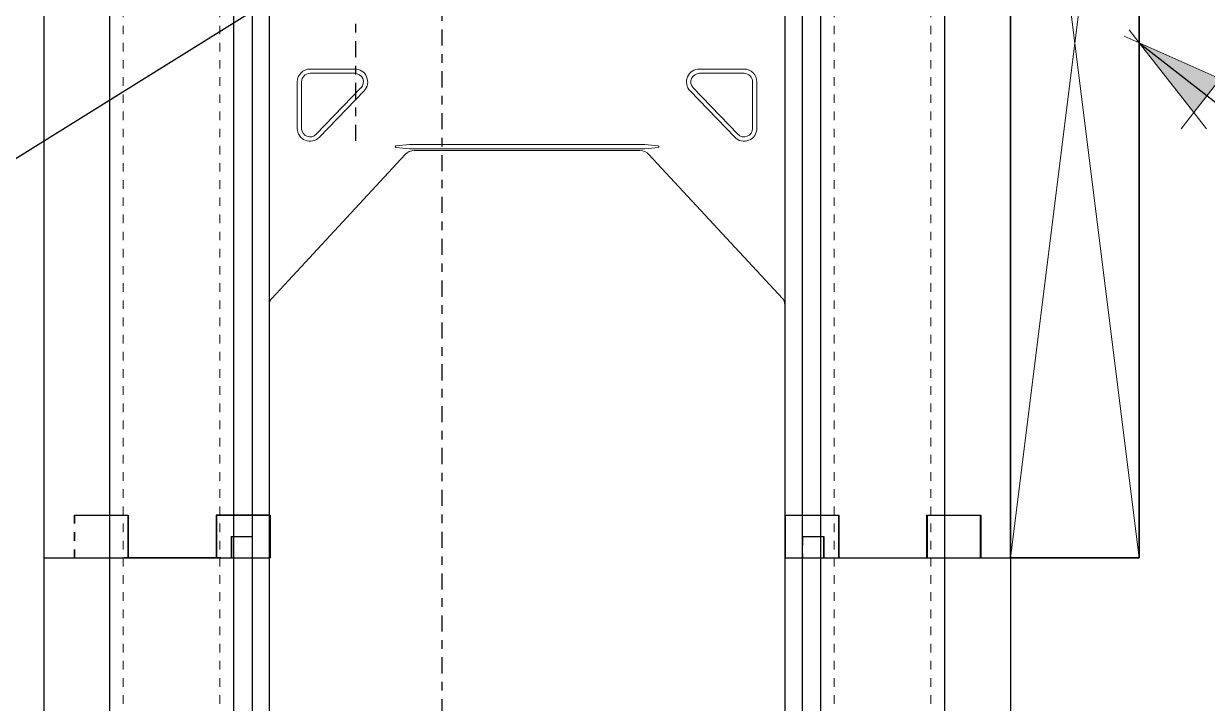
# Model space of a CAD drawing. Header units: inches. Extents: x -97.9 to -4.6, y 287.7 to 374.8.
# Drawn here: x -75.04 to -61.26, y 334.97 to 342.89 of the extents above; entities that cross this region are included whole.
import ezdxf

# ---------------------------------------------------------------- set-up
doc = ezdxf.new("R2010")
doc.units = ezdxf.units.IN
doc.header["$MEASUREMENT"] = 0
for name, pattern in [('CENTER', [2, 1.25, -0.25, 0.25, -0.25]), ('DASHED2', [0.375, 0.25, -0.125]), ('HIDDEN', [0.375, 0.25, -0.125])]:
    doc.linetypes.add(name, pattern=pattern)
for name, color, linetype, lineweight in [('A2 Hatch', 8, 'Continuous', 9), ('A4 medium', 7, 'Continuous', 35), ('DETAILS', 7, 'Continuous', 13), ('DIM', 3, 'Continuous', 13), ('REBAR', 2, 'CENTER', 30)]:
    doc.layers.add(name, color=color, linetype=linetype, lineweight=lineweight)
doc.styles.add('ARCTEXT', font='arctext.shx', dxfattribs={"width": 0.85})
doc.dimstyles.new('ARCTEXT1-4', dxfattribs={"dimtxt": 4, "dimasz": 2, "dimexe": 2, "dimexo": 2, "dimgap": 2, "dimtad": 1, "dimdec": 4, "dimzin": 3, "dimdsep": 46, "dimlunit": 4, "dimtxsty": 'ARCTEXT', "dimblk": 'ARCHTICK', "dimcen": 2, "dimaunit": 1, "dimadec": 0, "dimazin": 0, "dimtfac": 1, "dimtdec": 4, "dimtmove": 2, "dimatfit": 3, "dimldrblk": 'arrow', "dimfxl": 0, "dimtolj": 1, "dimtzin": 0, "dimarcsym": 0})

# ---------------------------------------------------------------- blocks, each defined once
blk = doc.blocks.new('_ArchTick')
at = {"color": 0, "linetype": 'ByBlock', "const_width": 0.15}
blk.add_lwpolyline([(-0.5, -0.5), (0.5, 0.5)], dxfattribs=at)
blk = doc.blocks.new('arrow')
at = {"layer": 'DIM'}
blk.add_hatch(color=253, dxfattribs=at).paths.add_polyline_path([(-2, 0.5), (-2, -0.5), (0, 0)])
at = {"layer": 'DIM', "lineweight": 9}
for points in [[(-2, 0.983), (-2, 0.5), (-2.469, 0.617)], [(0.374, 0.094), (0, 0)], [(0.374, -0.094), (0, 0)], [(-2, -0.983), (-2, -0.5), (-2.469, -0.617)]]:
    blk.add_lwpolyline(points, dxfattribs=at)
at = {"layer": 'DIM', "lineweight": 15}
blk.add_lwpolyline([(0, 0), (-2, -0.5), (-2, 0.5), (0, 0)], dxfattribs=at)

msp = doc.modelspace()

# ---------------------------------------------------------------- linework, layer by layer
at = {"color": 1}
for p, q in [((-72.18, 349.167), (-72.18, 336.667)), ((-72.38, 348.917), (-72.38, 336.667)), ((-74.805, 348.667), (-74.805, 336.667)), ((-74.04, 348.667), (-74.04, 336.667)), ((-72.595, 348.667), (-72.595, 336.667)), ((-66.18, 348.667), (-66.18, 336.667)), ((-65.98, 348.667), (-65.98, 336.667)), ((-65.765, 348.667), (-65.765, 336.667)), ((-64.32, 348.667), (-64.32, 336.667)), ((-63.555, 348.667), (-63.555, 316.763)), ((-74.45, 337.167), (-73.825, 337.167)), ((-74.45, 337.167), (-73.825, 337.167)), ((-74.446, 337.167), (-73.821, 337.167)), ((-73.825, 337.167), (-73.825, 336.667)), ((-73.825, 337.167), (-73.825, 336.667)), ((-73.821, 337.167), (-73.821, 336.667)), ((-72.8, 337.167), (-72.8, 336.667)), ((-72.8, 337.167), (-72.175, 337.167)), ((-72.8, 337.167), (-72.8, 336.667)), ((-72.175, 337.167), (-72.8, 337.167)), ((-72.796, 337.167), (-72.796, 336.667)), ((-72.796, 337.167), (-72.171, 337.167)), ((-72.18, 337.167), (-72.18, 324.667)), ((-72.175, 337.167), (-72.175, 336.667)), ((-72.175, 337.167), (-72.175, 336.667)), ((-72.171, 337.167), (-72.171, 336.667)), ((-66.18, 337.167), (-66.18, 336.667)), ((-66.18, 337.167), (-66.18, 336.667)), ((-66.18, 337.167), (-66.18, 324.667)), ((-66.18, 337.167), (-65.555, 337.167)), ((-66.175, 337.167), (-66.175, 336.667)), ((-66.175, 337.167), (-65.55, 337.167)), ((-65.555, 337.167), (-65.555, 336.667)), ((-65.55, 337.167), (-65.55, 336.667)), ((-64.53, 337.167), (-64.53, 336.667)), ((-64.53, 337.167), (-63.905, 337.167)), ((-64.525, 337.167), (-64.525, 336.667)), ((-64.525, 337.167), (-63.9, 337.167)), ((-63.905, 337.167), (-63.905, 336.667)), ((-63.9, 337.167), (-63.9, 336.667)), ((-72.625, 336.917), (-72.625, 336.667)), ((-72.625, 336.917), (-72.375, 336.917)), ((-72.625, 336.917), (-72.625, 336.667)), ((-72.625, 336.917), (-72.375, 336.917)), ((-72.621, 336.917), (-72.621, 336.667)), ((-72.621, 336.917), (-72.371, 336.917)), ((-72.38, 336.917), (-72.38, 324.667)), ((-65.98, 336.917), (-65.98, 324.667)), ((-65.98, 336.917), (-65.73, 336.917)), ((-65.975, 336.917), (-65.725, 336.917)), ((-65.73, 336.917), (-65.73, 336.667)), ((-65.725, 336.917), (-65.725, 336.667)), ((-74.805, 336.667), (-74.805, 324.667)), ((-74.8, 336.667), (-72.625, 336.667)), ((-74.8, 336.667), (-72.175, 336.667)), ((-74.8, 336.667), (-72.175, 336.667)), ((-74.8, 336.667), (-72.625, 336.667)), ((-74.796, 336.667), (-72.171, 336.667)), ((-74.796, 336.667), (-72.621, 336.667)), ((-74.04, 336.667), (-74.04, 324.667)), ((-72.75, 336.667), (-73.875, 336.667)), ((-72.75, 336.667), (-73.875, 336.667)), ((-72.746, 336.667), (-73.871, 336.667)), ((-72.595, 336.667), (-72.595, 324.667)), ((-72.375, 336.667), (-72.175, 336.667)), ((-72.375, 336.667), (-72.175, 336.667)), ((-72.371, 336.667), (-72.171, 336.667)), ((-66.18, 336.667), (-63.555, 336.667)), ((-66.18, 336.667), (-63.555, 336.667)), ((-66.18, 336.667), (-65.98, 336.667)), ((-66.175, 336.667), (-63.55, 336.667)), ((-66.175, 336.667), (-65.975, 336.667)), ((-65.765, 336.667), (-63.555, 336.667)), ((-65.765, 336.667), (-65.765, 324.667)), ((-65.76, 336.667), (-63.55, 336.667)), ((-64.32, 336.667), (-64.32, 324.667))]:
    msp.add_line(p, q, dxfattribs=at)
at = {"color": 1, "linetype": 'HIDDEN', "ltscale": 0.02}
for p, q in [((-74.45, 337.167), (-73.825, 337.167)), ((-74.45, 337.167), (-74.45, 336.667)), ((-74.45, 337.167), (-73.825, 337.167)), ((-74.45, 337.167), (-74.45, 336.667)), ((-74.446, 337.167), (-73.821, 337.167)), ((-74.446, 337.167), (-74.446, 336.667)), ((-73.825, 337.167), (-73.825, 336.667)), ((-73.825, 337.167), (-73.825, 336.667)), ((-73.821, 337.167), (-73.821, 336.667)), ((-72.8, 337.167), (-72.8, 336.667)), ((-72.8, 337.167), (-72.175, 337.167)), ((-72.8, 337.167), (-72.8, 336.667)), ((-72.796, 337.167), (-72.796, 336.667)), ((-72.796, 337.167), (-72.171, 337.167)), ((-66.18, 337.167), (-65.555, 337.167)), ((-66.18, 337.167), (-65.555, 337.167)), ((-66.175, 337.167), (-65.55, 337.167)), ((-65.555, 337.167), (-65.555, 336.667)), ((-65.555, 337.167), (-65.555, 336.667)), ((-65.55, 337.167), (-65.55, 336.667)), ((-64.53, 337.167), (-64.53, 336.667)), ((-64.53, 337.167), (-63.905, 337.167)), ((-64.53, 337.167), (-64.53, 336.667)), ((-64.53, 337.167), (-63.905, 337.167)), ((-64.525, 337.167), (-64.525, 336.667)), ((-64.525, 337.167), (-63.9, 337.167)), ((-63.905, 337.167), (-63.905, 336.667)), ((-63.905, 337.167), (-63.905, 336.667)), ((-63.9, 337.167), (-63.9, 336.667)), ((-65.98, 336.917), (-65.98, 336.667)), ((-65.98, 336.917), (-65.73, 336.917)), ((-65.98, 336.917), (-65.98, 336.667)), ((-65.98, 336.917), (-65.73, 336.917)), ((-65.975, 336.917), (-65.975, 336.667)), ((-65.975, 336.917), (-65.725, 336.917)), ((-65.73, 336.917), (-65.73, 336.667)), ((-65.73, 336.917), (-65.73, 336.667)), ((-65.725, 336.917), (-65.725, 336.667))]:
    msp.add_line(p, q, dxfattribs=at)
at = {"ltscale": 0.15}
for p, q in [((-73.825, 336.667), (-72.8, 336.667)), ((-73.825, 336.667), (-72.8, 336.667)), ((-73.821, 336.667), (-72.796, 336.667))]:
    msp.add_line(p, q, dxfattribs=at)
at = {"layer": 'A2 Hatch', "linetype": 'DASHED2', "ltscale": 0.15}
for p, q in [((-73.88, 348.667), (-73.88, 313.262)), ((-72.755, 348.667), (-72.755, 313.643)), ((-65.605, 348.667), (-65.605, 336.667)), ((-64.48, 348.667), (-64.48, 336.667)), ((-65.605, 336.667), (-65.605, 324.667)), ((-64.48, 336.667), (-64.48, 324.667))]:
    msp.add_line(p, q, dxfattribs=at)
at = {"layer": 'A2 Hatch', "ltscale": 0.15}
for p, q in [((-63.555, 348.667), (-62.055, 336.667)), ((-62.055, 348.667), (-63.555, 336.667))]:
    msp.add_line(p, q, dxfattribs=at)
at = {"layer": 'A4 medium', "ltscale": 0.15}
msp.add_lwpolyline([(-62.055, 336.667), (-62.055, 348.667), (-63.555, 348.667), (-63.555, 336.667)], close=True, dxfattribs=at)
at = {"layer": 'DETAILS', "color": 6, "lineweight": 20}
for p, q in [((-72.18, 346.382), (-72.18, 339.621)), ((-66.18, 339.621), (-66.18, 346.382)), ((-71.185, 342.362), (-71.705, 342.362)), ((-66.655, 342.362), (-67.174, 342.362)), ((-71.855, 342.212), (-71.855, 341.671)), ((-71.805, 342.212), (-71.805, 341.671)), ((-71.185, 342.312), (-71.705, 342.312)), ((-66.655, 342.312), (-67.174, 342.312)), ((-66.555, 341.671), (-66.555, 342.212)), ((-66.505, 341.671), (-66.505, 342.212)), ((-71.633, 341.602), (-71.113, 342.143)), ((-71.597, 341.567), (-71.077, 342.108)), ((-67.282, 342.108), (-66.763, 341.567)), ((-67.246, 342.143), (-66.727, 341.602)), ((-70.55, 341.482), (-70.706, 341.467)), ((-70.706, 341.447), (-70.55, 341.432)), ((-69.18, 341.482), (-70.55, 341.482)), ((-70.55, 341.432), (-69.18, 341.432)), ((-70.493, 341.412), (-69.18, 341.412)), ((-67.81, 341.482), (-69.18, 341.482)), ((-69.18, 341.432), (-67.81, 341.432)), ((-69.18, 341.412), (-67.867, 341.412)), ((-67.653, 341.467), (-67.81, 341.482)), ((-67.81, 341.432), (-67.653, 341.447)), ((-72.15, 339.691), (-70.599, 341.368)), ((-67.761, 341.368), (-66.209, 339.691))]:
    msp.add_line(p, q, dxfattribs=at)
for centre, radius, start, end in [((-71.705, 342.212), 0.15, 90, 180), ((-71.185, 342.212), 0.15, 316.1691, 90), ((-67.174, 342.212), 0.15, 90, 223.8309), ((-66.655, 342.212), 0.15, 360, 90), ((-71.705, 342.212), 0.1, 90, 180), ((-71.185, 342.212), 0.1, 316.1691, 90), ((-67.174, 342.212), 0.1, 90, 223.8309), ((-66.655, 342.212), 0.1, 0, 90), ((-71.705, 341.671), 0.15, 180, 316.1691), ((-71.705, 341.671), 0.1, 180, 316.1691), ((-66.655, 341.671), 0.15, 223.8309, 360), ((-66.655, 341.671), 0.1, 223.8309, 0), ((-70.705, 341.457), 0.01, 97.4099, 262.5901), ((-70.493, 341.262), 0.15, 90, 135), ((-67.867, 341.262), 0.15, 45, 90), ((-67.655, 341.457), 0.01, 277.4099, 82.5901), ((-72.08, 339.621), 0.1, 135, 180), ((-66.28, 339.621), 0.1, 360, 45)]:
    msp.add_arc(centre, radius, start, end, dxfattribs=at)
at = {"layer": 'REBAR', "ltscale": 0.15}
for p, q in [((-71.176, 372.425), (-71.176, 341.52)), ((-70.174, 359.398), (-70.174, 314.771))]:
    msp.add_line(p, q, dxfattribs=at)

# ---------------------------------------------------------------- leaders
at = {"layer": 'DIM'}
for points in [[(-69.253, 344.982), (-83.693, 335.978), (-84.693, 335.978)], [(-62.055, 342.667), (-26.047, 314.585), (-25.047, 314.585)]]:
    msp.add_leader(points, dimstyle='ARCTEXT1-4', override={"dimasz": 0.5, "dimtad": 0}, dxfattribs=at)

doc.saveas('drawing.dxf')
